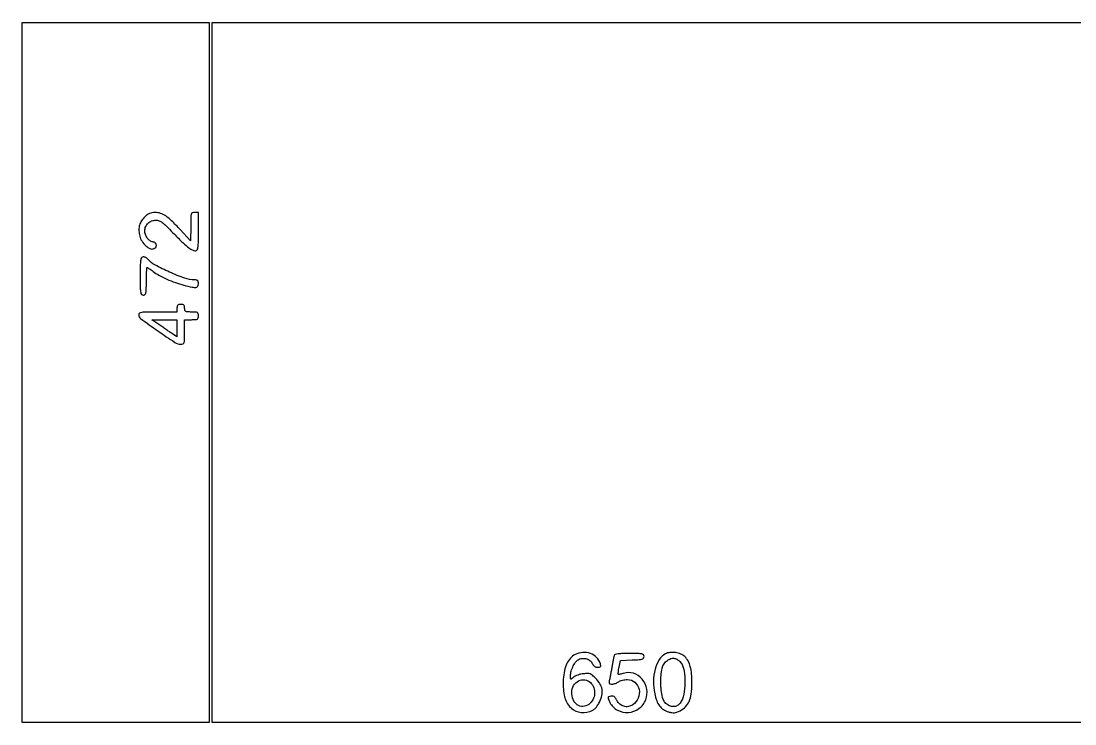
# Model space of a CAD drawing. Extents: x 0 to 836, y 5 to 589.
# Drawn here: x 133 to 191.2, y 430.3 to 469.1 of the extents above; entities that cross this region are included whole.
import ezdxf

# ---------------------------------------------------------------- set-up
doc = ezdxf.new("R2010")
doc.units = 0
doc.header["$MEASUREMENT"] = 0

msp = doc.modelspace()

# ---------------------------------------------------------------- linework, layer by layer
for points in [[(201.712326, 537.783562, -0.000001), (217.055896, 537.76491, -0.426088)], [(546.939, 229.3929, -0.000106), (546.943559, 250.949215, -0.000176), (546.957638, 269.095817, -0.000001), (546.976289, 285.583213, -0.415883)], [(836.0595, 588.6891), (420.497259, 588.710259, 0.000013), (261.145696, 588.714318, 0.000021), (126.989856, 588.708632), (4.934769, 588.698274, 0.19889), (4.878609, 588.675009, 0.198853), (4.855343, 588.618859), (4.83877, 516.273901, 0.000036), (4.826254, 436.744061, 0.000021), (4.8222, 342.282364), (4.8222, 95.946129), (4.469225, 95.920114, 0.031904), (4.160456, 95.877435, 0.315999), (4.075312, 95.787407, 0.415411), (4.137995, 95.703578, 0.035338), (4.43445, 95.6826), (4.8222, 95.6826), (4.8222, 50.2101), (4.8222, 4.7376), (420.462, 4.7376), (836.1018, 4.7376)], [(604.852986, 529.408162, -0.000002), (620.423836, 529.389509, -0.550615)], [(238.738155, 529.614638, -0.000002), (224.300981, 529.63329, -0.415836)], [(308.18842, 529.408162, -0.000002), (322.638019, 529.38951, -0.415836)], [(531.796111, 538.074638, -0.000002), (517.6951, 538.093291, -0.426056)], [(413.368417, 538.074638, -0.000002), (399.676779, 538.093291, -0.415815)], [(77.850638, 481.579418, -0.000002), (77.869294, 494.031443, -0.550517)], [(336.166934, 548.220763, -0.000002), (326.827688, 548.233536, -0.413812)], [(77.644162, 421.684687, -0.000002), (77.625507, 409.236574, -0.415775)], [(333.609652, 529.614638, -0.000003), (323.198363, 529.633296, -0.415688)], [(383.716206, 529.408162, -0.000003), (394.123716, 529.389504, -0.425916)], [(77.841889, 210.212758, -0.000002), (77.851786, 217.49274, -0.413814)]]:
    msp.add_lwpolyline(points, format="xyb")
msp.add_lwpolyline([(143.397, 449.6913), (143.397, 430.3602), (138.2364, 430.3602), (133.0758, 430.3602), (133.0758, 449.6913), (133.0758, 469.0224), (138.2364, 469.0224), (143.397, 469.0224)], close=True)
msp.add_lwpolyline([(220.5522, 430.3602), (182.0592, 430.3602), (143.5662, 430.3602), (143.5662, 449.6913), (143.5662, 469.0224), (180.367923, 469.0224), (217.169647, 469.0224)])
for points in [[(139.841625, 458.28904, 0.051153), (139.661716, 458.068004, 0.072988), (139.555198, 457.838927, 0.071635), (139.517822, 457.585632, 0.047266), (139.544611, 457.292015, 0.082624), (139.647585, 457.010195, 0.062291), (139.84474, 456.745181, 0.06701), (140.078386, 456.558953, 0.171701), (140.287399, 456.516794, 0.154891), (140.427899, 456.584384, 0.205775), (140.483684, 456.713021, 0.206634), (140.428677, 456.841604, 0.155718), (140.288694, 456.909236, -0.120035), (140.120841, 456.976289, -0.083756), (139.976152, 457.12118, -0.077229), (139.877689, 457.318217, -0.077472), (139.8438, 457.535624, -0.10504), (139.890502, 457.755479, -0.10037), (140.022921, 457.941476, -0.097017), (140.221717, 458.065725, -0.091225), (140.45715, 458.109354, -0.091469), (140.631418, 458.077436, -0.068605), (140.802892, 457.983633, -0.035955), (141.024173, 457.793649, -0.006703), (141.399352, 457.411404, 0.00777), (141.878829, 456.924974, 0.027056), (142.209518, 456.633203, 0.042437), (142.458858, 456.468401, 0.124499), (142.65675, 456.417557, 0.266285), (142.736522, 456.462886, 0.098923), (142.7807, 456.589233, 0.031549), (142.80075, 456.852222, 0.003254), (142.8048, 457.4745), (142.8048, 458.532), (142.5933, 458.532, 0.107498), (142.470543, 458.505299, 0.221958), (142.408259, 458.43219, 0.062393), (142.384131, 458.265975, 0.003589), (142.377749, 457.74945), (142.373697, 456.9669), (141.799893, 457.586069, 0.011982), (141.326065, 458.073399, 0.044714), (140.995588, 458.344, 0.070874), (140.711018, 458.483304, 0.078159), (140.408342, 458.531443, 0.038885), (140.240098, 458.51863, 0.062693), (140.102132, 458.479113, 0.060899), (139.975528, 458.405641, 0.034494)], [(139.59, 455.0211, 0.002827), (139.593731, 454.361141, 0.036854), (139.614534, 454.116937, 0.138781), (139.665794, 454.006468, 0.218517), (139.7592, 453.9636, 0.17273), (139.850957, 453.996273, 0.168559), (139.90255, 454.079925, 0.050222), (139.924249, 454.262478, 0.004487), (139.9284, 454.725, -0.005903), (139.931847, 455.016949, -0.009819), (139.942484, 455.262739, -0.003822), (139.957022, 455.468532, -0.391498), (139.976345, 455.4864, -0.137277), (140.006347, 455.478005, -0.00745), (140.090363, 455.425261, -0.011152), (140.189139, 455.358003, -0.007876), (140.297164, 455.278268, 0.037862), (140.622213, 455.067199, 0.019893), (141.054107, 454.852977, 0.019236), (141.531093, 454.661247, 0.022442), (141.997724, 454.517487, 0.008858), (142.458842, 454.40647, 0.079693), (142.665605, 454.394153, 0.23655), (142.765727, 454.4575, 0.136366), (142.8048, 454.5981, 0.045766), (142.794881, 454.706241, 0.155481), (142.761877, 454.767906, 0.151283), (142.698634, 454.800077, 0.0426), (142.587066, 454.8096, -0.084747), (142.055823, 454.900294, -0.01984), (141.213489, 455.234638, -0.019238), (140.402947, 455.632191, -0.096195), (140.01328, 455.951363, 0.063249), (139.961182, 456.000067, 0.044267), (139.892042, 456.041224, 0.044538), (139.817397, 456.069273, 0.06771), (139.748841, 456.0786, 0.241206), (139.662185, 456.034213, 0.119303), (139.614327, 455.916642, 0.034265), (139.593881, 455.663483, 0.003021)], [(141.6204, 453.2445), (141.6204, 453.033), (140.5629, 453.033, 0.003205), (139.936306, 453.028984, 0.032111), (139.675321, 453.008843, 0.102973), (139.550788, 452.963887, 0.260443), (139.5054, 452.882661, 0.239123), (139.612613, 452.671299, 0.005433), (140.559729, 451.993612, 0.007285), (141.502425, 451.354703, 0.146296), (141.831207, 451.2564, 0.092874), (141.954301, 451.279463, 0.227966), (142.015619, 451.345009, 0.071609), (142.039458, 451.491939, 0.004467), (142.0434, 451.9332), (142.0434, 452.61), (142.4241, 452.61, 0.012699), (142.650818, 452.615759, 0.114574), (142.74558, 452.6429, 0.210352), (142.790789, 452.702488, 0.058662), (142.8048, 452.8215, 0.058662), (142.790789, 452.940512, 0.210352), (142.74558, 453.0001, 0.114574), (142.650818, 453.027241, 0.012699), (142.4241, 453.033, -0.012699), (142.197382, 453.038759, -0.114574), (142.10262, 453.0659, -0.210352), (142.057411, 453.125488, -0.058662), (142.0434, 453.2445, 0.045527), (142.033608, 453.351816, 0.152009), (142.0011, 453.4137, 0.152009), (141.939216, 453.446208, 0.045527), (141.8319, 453.456, 0.045527), (141.724584, 453.446208, 0.152009), (141.6627, 453.4137, 0.152009), (141.630192, 453.351816, 0.045527)], [(141.6204, 452.13497), (141.6204, 451.65994), (141.423947, 451.788661, -0.00452), (141.317183, 451.860003, -0.001063), (141.139981, 451.981298, -0.001095), (140.936801, 452.121666, -0.001077), (140.733122, 452.263691), (140.23875, 452.61), (140.929575, 452.61), (141.6204, 452.61)], [(163.6164, 434.10818, 0.091039), (163.359011, 433.909604, 0.071413), (163.162653, 433.616028, 0.058997), (163.029436, 433.225925, 0.035155), (162.960422, 432.739494, 0.065252), (163.012303, 431.870957, 0.12543), (163.307169, 431.243871, 0.165394), (163.800275, 430.938906, 0.137042), (164.4201, 430.967641, 0.03902), (164.601483, 431.043627, 0.072123), (164.731393, 431.136119, 0.063137), (164.840356, 431.270319, 0.023863), (164.958142, 431.481807, 0.05808), (165.091109, 431.852493, 0.096714), (165.102861, 432.182895, 0.097528), (164.989598, 432.491532, 0.059881), (164.749543, 432.797177, 0.02073), (164.569754, 432.962645, 0.087428), (164.443646, 433.03621, 0.092225), (164.303401, 433.060246, 0.024517), (164.075982, 433.04585, 0.029908), (163.91763, 433.018335, 0.026782), (163.757608, 432.971386, 0.027747), (163.618444, 432.913462, 0.071538), (163.528367, 432.852793, -0.010472), (163.420248, 432.75899, -0.297784), (163.38518, 432.754945, -0.274003), (163.365378, 432.78571, -0.009257), (163.3626, 432.935753, -0.072542), (163.40051, 433.195676, -0.047148), (163.514388, 433.477602, -0.048132), (163.670289, 433.71854, -0.118747), (163.835058, 433.847455, -0.094816), (164.042895, 433.897977, -0.089828), (164.258954, 433.869778, -0.093742), (164.44391, 433.769719, -0.11562), (164.563457, 433.614966, 0.05591), (164.617784, 433.524176, 0.077484), (164.686089, 433.458575, 0.081855), (164.768013, 433.419284, 0.071083), (164.862381, 433.4058, 0.033646), (164.970015, 433.413051, 0.197222), (165.018093, 433.440833, 0.203472), (165.03194, 433.493759, 0.035991), (165.009311, 433.59615, 0.122665), (164.806365, 433.939707, 0.110661), (164.45873, 434.163852, 0.105474), (164.034103, 434.224598, 0.10222)], [(165.778561, 434.06145, 0.02255), (165.76122, 433.993498, 0.002137), (165.727024, 433.825231, 0.002729), (165.688186, 433.624115, 0.002147), (165.648231, 433.4058, -0.001804), (165.607306, 433.181312, -0.001915), (165.565545, 432.961518, -0.001823), (165.528172, 432.772533, -0.008796), (165.504644, 432.66555, 0.039745), (165.489076, 432.565666, 0.193045), (165.506024, 432.512062, 0.188632), (165.555642, 432.484289, 0.03774), (165.658779, 432.477891, 0.049849), (165.74714, 432.487927, 0.030749), (165.84793, 432.516277, 0.030656), (165.945095, 432.557011, 0.047361), (166.02252, 432.604791, -0.068732), (166.107763, 432.652507, -0.03001), (166.231351, 432.692513, -0.028995), (166.369762, 432.719863, -0.034291), (166.502829, 432.729, -0.179822), (166.916549, 432.575236, -0.164577), (167.14823, 432.182422, -0.150691), (167.103653, 431.701773, -0.150917), (166.796114, 431.330047, -0.102459), (166.557959, 431.236074, -0.112636), (166.310547, 431.249125, -0.109373), (166.087815, 431.369335, -0.092118), (165.920141, 431.579119, 0.026345), (165.836902, 431.716965, 0.096487), (165.764888, 431.788561, 0.135642), (165.685528, 431.814902, 0.075329), (165.583319, 431.804694, 0.034678), (165.469143, 431.766954, 0.271415), (165.436519, 431.724231, 0.139326), (165.447291, 431.655188, 0.008024), (165.541019, 431.46, 0.156184), (165.955927, 431.03518, 0.14216), (166.557338, 430.910192, 0.138346), (167.144522, 431.126174, 0.145825), (167.517945, 431.613557, 0.137805), (167.571286, 432.202773, 0.129501), (167.313038, 432.74966, 0.138656), (166.835636, 433.073822, 0.165582), (166.294413, 433.069902, -0.015626), (166.1953, 433.038788, -0.022771), (166.106102, 433.018148, -0.019615), (166.033667, 433.007746, -0.225934), (166.007297, 433.017103, -0.212282), (165.996299, 433.045709, -0.010292), (166.00379, 433.149723, -0.015263), (166.019412, 433.276102, -0.010272), (166.044599, 433.419335), (166.116967, 433.7865), (166.770184, 433.811209, 0.006199), (167.150836, 433.830336, 0.055294), (167.315689, 433.859156, 0.160844), (167.39348, 433.912663, 0.163774), (167.4234, 434.001559, 0.187788), (167.38852, 434.091154, 0.157711), (167.29929, 434.141705, 0.046473), (167.105188, 434.163089, 0.004211), (166.617045, 434.1672, 0.007328), (166.240187, 434.161677, 0.024042), (165.992012, 434.142434, 0.032009), (165.830743, 434.11151, 0.261313)], [(168.610339, 434.148131, 0.133039), (168.267329, 433.828462, 0.072917), (168.036471, 433.298039, 0.063285), (167.944676, 432.63965, 0.054258), (168.011988, 431.942699, 0.038109), (168.124229, 431.553649, 0.07364), (168.280366, 431.270584, 0.08606), (168.492915, 431.07336, 0.071427), (168.773275, 430.943521, 0.026842), (168.960001, 430.898335, 0.069755), (169.097897, 430.892199, 0.067582), (169.234701, 430.924198, 0.024029), (169.419054, 431.004935, 0.08301), (169.718912, 431.221949, 0.092798), (169.918209, 431.51729, 0.071312), (170.030171, 431.927949, 0.029806), (170.067058, 432.501792, 0.020525), (170.047403, 433.040843, 0.045555), (169.978511, 433.445727, 0.060037), (169.855612, 433.75386, 0.079457), (169.67116, 433.992494, 0.093169), (169.451039, 434.133085, 0.059297), (169.156742, 434.212677, 0.059632), (168.854333, 434.220708, 0.098591)], [(169.402533, 433.718558, -0.144075), (169.602334, 433.352145, -0.044146), (169.681637, 432.720023, -0.044375), (169.646511, 432.046724, -0.081718), (169.482795, 431.524676, -0.09631), (169.344849, 431.346564, -0.114296), (169.157736, 431.246237, -0.114637), (168.946014, 431.238551, -0.097318), (168.738281, 431.322974, -0.192896), (168.445569, 431.742096, -0.054774), (168.349295, 432.54664, -0.054766), (168.430126, 433.354159, -0.189883), (168.714512, 433.784006, -0.063398), (168.900219, 433.881725, -0.113636), (169.070219, 433.904203, -0.112269), (169.234341, 433.850098, -0.060914)], [(164.460248, 432.561952, -0.10684), (164.645547, 432.274461, -0.109765), (164.693166, 431.938979, -0.109146), (164.594207, 431.613413, -0.104617), (164.366258, 431.354035, -0.151218), (164.048574, 431.241242, -0.167491), (163.73741, 431.334401, -0.139993), (163.510731, 431.620627, -0.098224), (163.43028, 432.026202, -0.135032), (163.531007, 432.392376, -0.139461), (163.803974, 432.650151, -0.152321), (164.152466, 432.712604, -0.166619)]]:
    msp.add_lwpolyline(points, format="xyb", close=True)

doc.saveas('drawing.dxf')
